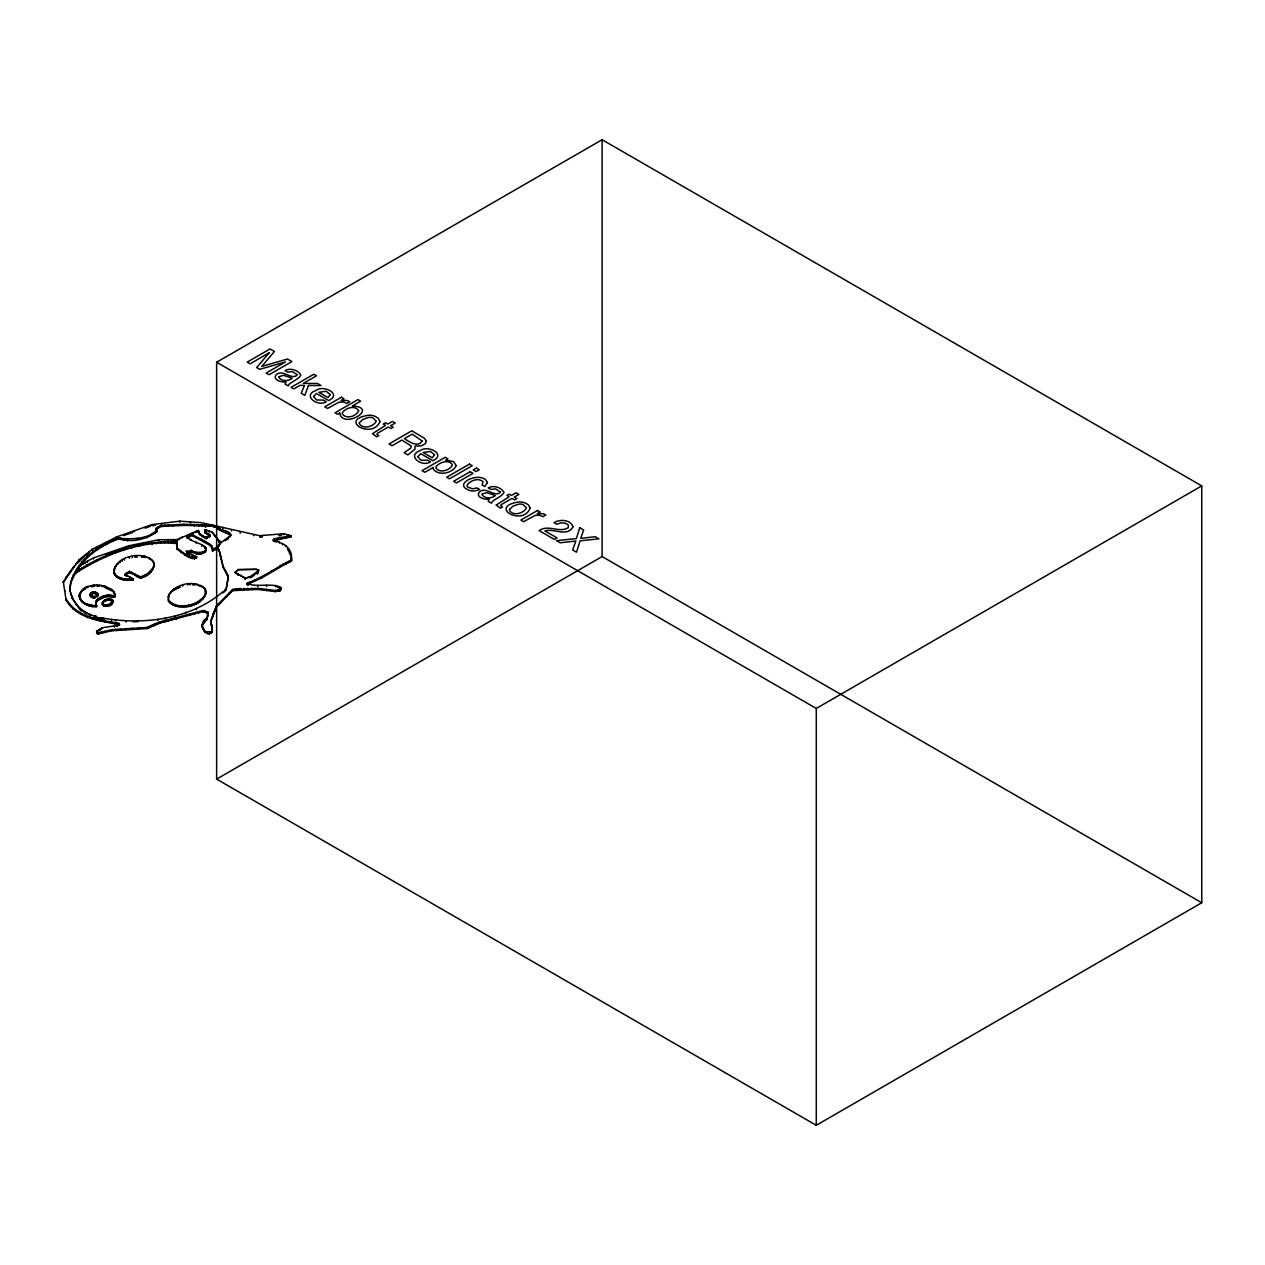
<?xml version="1.0" encoding="UTF-8"?>
<svg xmlns="http://www.w3.org/2000/svg" width="1265" height="1265" viewBox="0 0 1265 1265"><rect width="100%" height="100%" fill="white"/><g stroke="black" fill="none" stroke-linecap="round" stroke-linejoin="round"><path stroke-width="1.5" d="M177.227 543.681C143.593 539.317 104.378 554.497 75.52 573.266L80.154 565.139L93.483 557.912L129.109 545.705L158.552 539.791L177.29 539.57L198.099 530.525L198.858 533.055L198.7 530.573L197.277 531.948L197.277 530.841M177.195 544.614L177.132 541.736L176.894 549.057C180.373 551.097 192.707 563.004 196.676 556.774C166.49 542.954 210.97 559.889 205.42 547.381C203.254 543.112 178.033 538.558 191.395 534.336C198.146 538.036 206.828 540.756 212.125 546.606C211.666 554.117 216.125 549.279 219.731 544.63M176.894 549.057L177.195 543.507M217.248 547.35L219.335 550.386L223.146 566.325L228.333 576.318L226.198 588.62L222.94 592.874L226.135 589.822L228.333 577.362L223.146 567.432L219.335 551.493L217.248 547.35C224 536.455 241.773 534.763 219.904 529.244L219.904 530.367L230.91 535.253M70.808 581.157L69.812 591.087C70.729 564.933 94.78 547.192 117.36 538.194C130.422 539.143 145.443 539.87 156.734 530.889L156.117 528.264L160.829 525.386L183.836 524.279L211.635 525.022L215.683 526.098L219.904 529.244M102.639 602.393C104.552 611.501 121.329 596.337 106.307 599.499C92.44 606.568 116.001 609.414 112.142 600.97L112.142 599.863M186.983 554.007L186.983 552.837L188.169 554.766L188.169 553.643M207.128 619.439L207.982 612.149L202.874 610.521L160.149 621.921L146.993 627.456L111.842 629.67L97.895 632.959L96.63 631.267L102.449 627.725L119.558 625.147L118.989 623.424L119.416 625.369L119.416 624.246M207.191 619.265L207.903 612.039M114.941 596.068C108.426 593.981 97.832 595.657 95.65 602.994C98.844 608.006 91.333 604.607 88.613 604.464C75.283 602.551 79.094 586.754 90.021 586.059C97.721 583.639 105.469 585.806 112.079 589.79C115.985 592.036 115.131 601.998 114.403 592.542M280.64 588.415L280.356 589.522L275.406 590.47L257.886 588.336L232.586 589.522L216.457 605.888L210.844 620.609L211.761 626.475L210.844 621.716L216.457 607.01L232.586 590.644L257.886 589.458L275.406 591.593L280.419 590.597L280.814 587.466C270.283 582.264 257.459 588.099 246.833 583.323C262.456 577.631 276.719 567.463 291.567 559.763M96.646 605.476C93.088 609.841 75.473 601.982 79.853 592.921M207.191 618.158C194.684 623.186 210.543 643.743 212.235 628.42L212.235 629.527L211.761 625.353M90.242 593.997C90.289 597.428 97.057 597.539 97.832 594.392C97.547 592.494 95.128 592.115 93.547 592.21C89.293 590.755 90.242 600.464 90.495 593.506M212.33 551.113L212.536 548.536L209.864 545.326L191.853 535.443L187.252 538.242L187.236 536.866M154.045 565.866L154.045 564.743L153.176 567.827L147.641 573.63L140.684 576.982L129.615 571.401L125.346 573.82L125.346 574.927C129.599 569.74 134.28 575.401 138.612 577.425C145.886 579.417 156.196 569.709 153.539 561.881C143.467 549.026 111.636 556.758 114.372 574.199C118.246 580.509 126.563 580.619 133.189 579.987L133.189 578.88L124.903 574.215L124.95 575.369M103.177 602.377L102.655 604.306M291.551 560.948L291.393 557.486L291.551 560.948C276.497 568.365 263.088 578.832 246.96 584.24M114.293 568.633L114.372 574.199M168.024 597.333C172.831 583.513 195.869 578.643 205.436 589.474C207.365 606.172 177.827 612.924 168.514 601.16L168.83 594.455M205.104 596.179L205.91 592.226M114.925 594.55L114.941 597.191L105.659 596.637L97.911 600.306L95.745 603.263L96.757 606.741M187.03 553.912C191.474 549.026 207.112 559.272 205.61 547.539M70.808 582.264L76.675 570.863M212.567 549.405L216.9 547.302L220.995 541.784L219.066 540.898L212.093 532.138L205.072 529.909L205.389 532.106L210.338 534.984L209.452 536.819L210.338 534.984M97.611 595.135L97.5 596.384L96.931 594.076L93.278 593.348L90.827 594.265L90.274 596.005M201.831 626.444L202.843 623.503M205.531 529.735L205.389 533.213L210.354 536.234M258.455 570.926L258.882 570.025L256.194 569.234L238.405 569.503L234.721 572.413L245.141 578.263L250.312 576.966L257.38 572.713L258.455 570.926L257.38 573.836L257.38 572.713M258.107 570.91L258.519 570.104L256.194 569.44L238.5 569.74L235.132 572.365L245.268 578.105L250.09 576.793L258.107 570.91L258.155 572.539M257.08 572.602L257.08 573.709L258.107 572.017M212.362 630.903L212.378 629.828L212.362 632.01C212.662 631.599 204.724 631.425 205.246 632.453M75.52 573.266L76.896 571.1M67.598 574.911L63.25 582.485L79.221 559.668L92.25 549.295L116.554 536.929L152.211 524.548L179.82 521.164L201.088 522.603L259.641 535.696L283.929 533.703L291.013 535.743L291.013 536.85L273.351 540.756M77.75 569.266C87.016 554.529 102.781 544.978 118.72 538.764C131.576 542.796 145.807 539.665 156.734 531.996L156.734 530.889M79.363 567.416L77.798 569.756L77.75 568.159M79.853 594.044L82.858 589.395M71.852 568.95L68.958 574.073L68.958 572.966M168.83 595.578L169.858 593.032M168.514 601.16L168.514 600.053C177.701 610.726 197.64 605.698 205.104 595.056M229.629 535.949L229.629 537.056L230.91 535.364M217.248 548.472L219.351 544.551M203.333 622.933L203.333 624.04L204.155 621.921M90.495 594.613L90.701 593.253M77.149 563.336L84.312 556.695M291.013 535.743C250.486 542.59 293.48 536.012 291.393 558.592M206.321 619.17L206.321 620.277L206.891 618.601M222.94 591.751C190.098 619.66 142.803 625.495 101.485 617.842C97.674 619.992 94.053 614.616 96.773 616.893M87.807 553.896L85.593 555.667L85.593 554.56M84.186 589.458L83.364 590.107L83.364 588.984M207.998 613.335L202.78 611.643L160.149 623.044L146.993 628.563L111.842 630.776L97.895 634.065L96.63 632.389L97.99 630.397M175.202 589.443L173.89 590.233L173.89 589.126M75.52 572.144C105.137 552.473 141.206 540.266 177.053 541.72M105.596 599.721L104.03 601.587L104.03 600.48M92.725 549.057L91.997 550.575L92.124 549.389M156.227 529.292L160.829 526.493L183.836 525.386L211.635 526.145L215.683 527.205L219.904 530.367M198.431 531.585C200.487 534.763 205.752 539.934 209.452 535.696M251.261 577.204L253.585 574.69M216.631 362.249L602.108 139.703L1201.75 485.886L1201.75 902.751L816.273 1125.297L216.631 779.114L216.631 362.249L816.273 708.447L1201.75 485.886M216.631 779.114L602.108 556.553L1201.75 902.751M176.341 587.687L176.341 588.81L180.452 586.976M103.05 618.316L103.05 619.439L100.805 619.328L100.805 618.221M226.135 589.775L226.135 588.715M80.154 565.139L80.154 566.246L81.292 564.522M109.77 541.499L106.386 543.223L106.26 544.345M100.109 546.417L104.679 544.077M176.894 547.951C182.081 551.477 189.56 559.193 196.676 556.774M177.4 540.661L171.439 540.772L171.439 539.665M187.758 534.921L187.758 536.028L189.181 535.554M232.586 590.644L232.649 589.49M123.685 535.569L132.604 532.47M145.08 528.138L150.424 526.287M105.944 554.75L111.288 552.932M113.075 552.315L125.535 548.045M191.11 551.461L191.189 550.338M91.744 597.286L95.508 597.523M191.474 535.427L191.695 534.289M194.462 557.565L194.462 558.687M155.658 525.244L152.211 525.671L152.211 524.548M114.372 573.077C118.246 579.402 126.563 579.497 133.189 578.88M137.316 557.011L134.786 557.169L134.786 556.047M133.046 621.763L138.201 621.574L138.201 620.467M259.973 536.85L259.815 535.728L259.973 536.85L262.235 536.834L262.235 535.728M143.641 556.126L143.641 557.248L141.585 557.027L141.585 555.92M192.565 584.809L194.826 585.047L194.826 583.94M209.421 632.721L209.5 633.844M110.419 599.31L110.577 600.448M119.1 624.673C100.046 620.704 77.038 618.901 66.08 600.069L66.08 598.962C77.07 617.541 99.745 619.803 118.926 623.392M196.676 557.881L191.885 556.916L191.885 555.809M208.33 525.291L217.39 527.252M129.615 572.523L129.615 571.401M104.868 586.169L105.027 587.593L104.457 586.043M95.824 616.261C82.794 613.731 72.548 602.915 69.812 589.98M289.985 536.534L291.013 536.85M198.969 585.853L200.835 586.438L200.835 585.331M274.647 541.467L276.355 542.037L276.355 540.914M279.976 588.257L280.814 588.573M277.32 587.26L278.079 586.438M91.871 597.333L91.744 596.163M247.276 584.699L247.687 583.798M97.864 618.601L99.413 619.455M201.467 535.063L202.859 536.961L202.859 535.838M125.646 575.781L126.753 576.413L126.753 575.29M131.971 579.307L133.189 579.987M97.832 632.927L97.895 634.065M83.933 612.244L85.482 613.24L85.482 612.134M82.605 611.375L79.932 609.651L73.085 599.626M112.68 590.296L112.68 591.403L112.079 589.79M219.114 542.068L217.912 538.953M216.805 538.036L212.093 532.138M113.265 600.48L113.233 601.776M97.389 594.455L97.247 593.206M114.403 593.649L113.012 590.708M287.519 548.963L291.235 556.331L291.235 555.209M205.91 593.332L204.582 588.32M201.831 625.321L205.151 632.389M199.222 532.865L199.585 534.494L199.585 533.387M228.301 576.16L228.253 578.089M71.631 595.388L72.405 598.74L72.405 597.633M219.304 551.414L219.193 550.101M156.243 530.177L156.734 531.996M63.25 581.378L66.08 600.069M816.273 708.447L816.273 1125.297M602.108 139.703L602.108 556.553M290.729 560.348L290.729 561.454M290.27 552.726L290.27 553.833M289.812 560.917L289.812 562.024M289.511 536.06L289.511 537.182M289.305 550.243L289.305 551.35M288.831 535.095L288.831 536.202M288.705 561.581L288.705 562.688M287.835 536.423L287.835 537.546M287.471 534.716L287.471 535.822M285.858 536.85L285.858 537.957M285.732 545.452L285.732 546.559M285.843 563.305L285.843 564.427M283.929 533.703L283.929 534.81M283.075 564.222L283.075 565.328M282.554 543.681L282.554 544.804M281.463 534.209L281.463 535.316L278.98 535.822L278.98 534.716M280.704 537.957L280.704 539.064M280.814 587.466L280.64 589.537M280.577 588.794L280.356 590.629M280.308 565.139L280.308 566.246M279.786 589.632L279.786 590.755M279.533 586.976L279.533 588.099M279.375 541.926L279.375 543.033M279.027 589.79L279.027 590.913M278.853 586.723L278.853 587.83M277.81 538.352L277.81 539.459M277.905 590.012L277.905 591.119M275.501 585.458L275.501 586.581M275.406 590.47L275.406 591.593M274.9 538.748L274.9 539.855M274.062 539.222L274.062 540.329M273.857 540.076L273.857 541.183M273.556 539.507L273.556 540.614M273.351 539.649L273.398 541.009M271.042 571.163L271.042 572.286M266.662 585.395L266.662 586.501M266.646 589.411L266.646 590.518M261.76 577.204L261.76 578.311M261.017 535.728L261.017 536.85M257.823 571.385L257.823 572.492M257.823 585.316L257.823 586.422M257.886 588.336L257.886 589.458M254.328 580.161L254.328 581.268M253.87 574.832L253.87 575.939M253.633 534.605L253.633 535.728M252.526 575.638L251.387 577.441L251.387 576.318M251.735 588.336L251.735 589.443M250.09 576.793L250.09 577.899M250.217 581.789L250.217 582.912M248.225 582.596L248.225 583.718M248.272 584.114L248.272 585.221M247.687 588.336L247.687 589.443M247.481 583.687L247.481 584.794M245.268 578.105L245.268 579.228M244.936 577.915L244.936 579.022M243.845 588.367L243.845 589.49M240.524 588.431L240.524 589.537M240.16 532.154L240.16 533.261M239.986 588.446L239.986 589.553M239.449 588.494L239.227 589.632M238.279 588.652L238.279 589.775M238.026 574.073L238.026 575.196L236.492 573.219M237.172 588.81L237.172 589.933M235.907 588.984L235.907 590.107M234.452 589.205L234.452 590.312M233.44 589.364L233.44 590.47M232.586 589.522L232.444 590.739M231.495 529.735L231.495 530.841M230.799 591.372L230.799 592.479M230.546 534.747L230.546 535.854M230.404 533.846L230.404 534.953M230.119 535.301L230.119 536.407M229.692 533.435L229.692 534.542M228.981 593.317L228.981 594.423M228.412 532.723L228.412 533.83M228.333 537.609L228.333 538.732L224.885 540.788L224.885 539.681M227.605 574.8L227.605 575.923M227.273 582.643L227.273 583.766M226.83 595.609L226.83 596.716M226.783 573.203L226.783 574.31M225.897 531.332L225.897 532.439M225.739 571.227L225.739 572.333M224.632 590.154L224.632 591.261M223.146 566.325L223.146 567.432M222.909 530.288L222.909 531.395M222.83 527.315L222.83 528.422M221.248 558.371L221.248 559.478M221.248 601.571L221.248 602.678M220.521 555.303L220.521 556.426M220.237 541.483L220.237 542.606M219.889 552.694L219.889 553.817M219.446 541.167L219.446 542.29M219.351 528.106L219.351 529.229M219.224 541.056L219.367 542.242M219.066 540.898L219.177 542.116M218.956 544.567L218.956 545.674M218.924 549.706L218.924 550.813M218.845 527.821L218.845 528.928M218.75 540.471L218.892 541.799M218.845 603.721L218.845 604.844M218.576 549.231L218.576 550.338M218.213 527.473L218.213 528.58M218.213 548.694L218.213 549.816M217.548 527.11L217.548 528.217M216.979 526.793L216.979 527.9M216.9 547.302L216.9 548.409M216.457 605.888L216.457 607.01M215.936 607.327L215.936 608.433M215.683 526.098L215.683 527.205M215.667 608.054L215.667 609.161M215.24 609.082L215.24 610.189M215.097 548.393L215.097 549.5M214.734 610.204L214.734 611.327M214.449 534.526L214.449 535.633M214.37 548.82L214.37 549.943M214.244 611.28L214.244 612.386M213.801 525.56L213.801 526.683M213.674 549.247L213.674 550.354M213.532 612.845L213.532 613.952M213.089 549.595L213.089 550.718M213.089 613.936L213.089 615.043M212.678 525.26L212.678 526.366M212.615 547.951L212.789 550.892M212.647 615.138L212.647 616.245M212.409 547.144L212.567 548.804M212.093 525.117L212.093 526.224M212.125 546.606L212.283 547.998M212.061 626.934L212.061 628.041L211.935 626.096M211.967 524.959L211.872 526.177M211.872 546.132L211.872 547.255M211.967 617.209L211.967 618.316M211.808 631.267L211.808 632.389M211.635 525.022L211.635 526.145M211.666 545.863L211.666 546.97M211.397 545.579L211.397 546.701M211.445 624.309L211.445 625.416M211.35 631.567L211.35 632.674M211.113 524.975L211.113 526.082M211.002 622.744L211.16 624.451M210.796 545.041L210.796 546.164M210.844 620.609L210.923 623.345M210.828 631.899L210.828 633.006M210.259 524.912L210.259 526.034M210.338 632.215L210.338 633.322M210.006 535.348L210.006 536.471M209.705 534.589L209.705 535.712M209.864 544.219L209.864 545.326M209.911 632.484L209.911 633.591M209.516 524.896L209.516 526.019M209.184 530.92L209.184 532.027M208.931 534.146L208.931 535.253M208.899 524.928L208.899 526.034M208.614 524.959L208.614 526.066M208.377 536.344L207.239 538.131L207.239 537.024M208.33 524.991L208.33 526.114M208.093 525.038L207.871 526.193M207.887 533.53L207.887 534.652M207.697 525.117L207.634 526.256M207.602 615.154L207.602 616.276M207.523 525.149L207.428 526.256M207.507 611.865L207.507 612.972M207.334 632.026L207.334 633.148M206.78 525.291L206.78 526.398M206.891 611.675L206.891 612.782M206.59 529.861L206.59 530.968M206.669 537.356L206.669 538.463M206.622 618.854L206.622 619.976M206.401 529.798L206.401 530.905M206.29 537.546L206.29 538.653M206.242 525.434L206.084 526.588M206.179 530.841L206.053 529.719L205.926 530.826M206.005 537.53L206.195 538.684M206.005 548.077L206.053 550.496M205.926 525.528L205.752 526.714M205.752 547.713L205.895 549.01M205.958 549.579L205.958 550.686M205.895 619.597L205.895 620.704M205.483 525.623L205.578 526.746M205.578 537.325L205.578 538.447M205.689 550.006L205.689 551.129M205.673 590.85L205.673 591.957M205.515 593.633L205.515 594.756M205.468 611.248L205.468 612.355M205.562 619.976L205.246 621.51L205.246 620.388M205.294 525.576L205.294 526.683M205.42 529.75L205.215 530.92M205.389 532.106L205.389 533.213M205.42 547.381L205.42 548.488M205.325 550.433L205.325 551.54M205.436 589.474L205.436 590.581M204.993 525.528L205.151 526.667M205.136 529.845L204.962 531.158M205.009 531.553L205.151 532.881M204.946 547.033L205.199 548.314L203.855 546.385M205.104 550.654L205.104 551.761M204.914 530.146L204.914 532.423M204.946 536.993L204.946 538.099L203.728 536.328M204.851 550.844L204.851 551.967M204.883 620.925L204.883 622.032M204.74 630.697L204.74 631.804M204.519 551.081L204.519 552.188M204.535 610.963L204.535 612.07M204.329 630.081L204.329 631.188M203.95 551.429L203.95 552.536M204.06 596.495L204.06 597.618M203.728 587.166L203.728 588.288M203.712 610.726L203.712 611.849M203.712 622.475L203.712 623.582M203.871 629.353L203.871 630.46M203.475 551.714L203.475 552.821M203.238 628.326L203.238 629.432M203.017 551.967L203.017 553.09M203.033 597.934L203.033 599.057M202.969 611.643L202.874 610.521L202.78 611.643M202.843 627.614L202.843 628.737M202.59 552.204L202.59 553.311M202.558 623.882L202.353 625.337M202.527 627.029L202.527 628.136M202.084 525.339L202.084 526.461M202.115 535.427L202.115 536.534M202.226 552.362L202.226 553.485M202.289 586.248L202.289 587.355M202.147 624.641L202.147 625.748M202.258 626.396L202.258 627.503M201.799 545.231L201.799 546.353M201.799 552.552L201.799 553.659M201.625 552.615L201.625 553.722M201.451 552.663L201.451 553.785M201.483 599.231L201.483 600.353M201.056 552.773L201.056 553.88M200.85 539.254L200.85 540.361M200.613 534.368L200.613 535.49M200.344 552.916L200.344 554.023M200.028 533.846L200.028 534.968M199.949 600.527L199.949 601.634M199.158 553.137L199.158 554.244M198.984 532.296L199.111 533.719M198.921 611.675L198.921 612.782M198.637 525.133L198.637 526.24M198.226 530.494L198.099 531.632L197.972 530.557M198.099 553.026L198.099 554.133M197.893 601.666L197.893 602.773M197.546 552.947L197.546 554.07M197.071 552.884L197.071 553.991M197.103 584.177L197.103 585.284M196.613 552.789L196.613 553.896M196.375 556.916L196.375 558.023M196.407 608.481L196.407 609.588M196.138 531.347L196.138 532.454M196.091 542.068L196.091 543.175M196.154 552.678L196.154 553.785M195.98 556.632L196.012 558.165M195.822 536.486L195.822 537.593M195.838 602.804L195.838 603.911M195.601 557.201L195.601 558.324M195.284 552.441L195.284 553.548M195.205 556.474L195.205 557.58M195.016 557.406L195.016 558.529M194.684 557.517L194.684 558.624M194.62 612.94L194.62 614.047M194.399 524.88L194.399 526.003M194.288 556.284L194.367 558.687M193.608 532.47L193.608 533.577L190.446 534.984L190.446 533.877M193.434 535.174L193.434 536.281M193.371 551.382L193.371 552.489M193.545 603.642L193.545 604.749M192.833 557.059L192.833 558.165M192.264 550.765L192.264 551.888M191.916 533.229L191.853 535.443M191.758 550.496L191.758 551.619M191.474 534.32L191.395 535.459M191.284 550.322L191.442 551.477M191.3 556.521L191.3 557.644M191.236 604.48L191.236 605.587M190.794 539.127L190.794 540.234M190.778 550.512L190.778 551.619M190.462 521.892L190.462 522.998M190.256 550.797L190.256 551.92M190.114 583.845L190.114 584.968M189.434 554.386L189.434 555.493M189.513 555.904L189.513 557.011M189.56 614.442L189.56 615.549M189.307 535.585L189.307 536.708M188.928 534.526L188.928 535.648M189.007 551.556L189.007 552.663M188.691 534.621L188.691 535.728M188.785 605.002L188.785 606.109M187.995 552.173L187.995 553.279M187.679 584.003L187.679 585.11M187.299 536.819L187.299 537.925M187.41 552.536L187.473 554.355M186.335 605.508L186.335 606.631M185.734 612.197L185.734 613.304M184.864 554.276L184.864 555.382M183.836 524.279L183.836 525.386M183.852 605.666L183.852 606.773M182.729 585.031L182.729 586.138M182.223 536.676L182.223 537.783M181.369 605.824L181.369 606.931M180.879 551.113L180.879 552.22M179.82 521.164L179.82 522.271M179.867 538.084L178.966 539.744L178.966 538.637M179.108 605.587L179.108 606.71M178.175 586.691L178.175 587.798M177.464 539.507L177.29 540.677M177.195 539.586L177.195 540.693M177.1 544.899L177.1 546.021M176.894 587.387L176.894 588.51M176.863 605.366L176.863 606.473M176.373 618.364L176.373 619.471M175.882 541.673L175.882 542.78M175.756 588.019L175.756 589.126M174.981 604.781L174.981 605.888M175.06 615.913L175.06 617.035M174.807 588.541L174.807 589.664M174.475 539.617L174.475 540.74M174.175 541.61L174.175 542.732M174.285 588.842L174.285 589.964M173.4 589.506L173.4 590.613M173.099 604.196L173.099 605.318M172.72 524.785L172.72 525.908M172.435 590.312L172.435 591.419M171.692 603.31L171.692 604.417M171.249 619.376L171.249 620.498M170.981 541.531L170.981 542.653M170.87 591.625L170.87 592.732M170.269 602.409L170.269 603.516M169.399 601.223L169.399 602.346M168.609 541.483L168.609 542.606M168.419 524.991L168.419 526.098M168.435 595.894L168.435 597.001M168.261 598.693L168.261 599.8M168.277 619.976L168.277 621.099M167.85 539.696L167.85 540.819M166.569 541.452L166.569 542.558M166.49 620.356L166.49 621.479M165.035 618.016L165.035 619.123M164.972 620.704L164.972 621.827M164.75 525.165L164.75 526.272M164.798 541.42L164.671 542.527M164.529 541.436L164.529 542.543M164.26 541.467L164.26 542.574M163.138 621.162L163.138 622.269M161.509 525.323L161.509 526.43M161.208 525.339L161.208 526.461M160.829 525.386L160.829 526.493M160.687 542.005L160.687 543.112M160.149 621.921L160.149 623.044M158.536 526.762L158.536 527.885M158.552 539.791L158.552 540.914M157.919 619.486L157.919 620.593M157.651 527.299L157.651 528.422M157.619 622.839L157.619 623.945M156.892 527.774L156.892 528.881M156.654 542.622L156.654 543.729M156.623 623.202L156.623 624.309M156.227 528.169L156.386 530.731M156.069 531.284L156.069 532.391M155.706 623.519L155.706 624.641M155.627 531.537L155.627 532.66M154.947 623.803L154.947 624.926M154.662 623.914L154.662 625.021M154.346 532.296L154.346 533.419M154.377 624.04L154.377 625.147M153.792 563.32L153.792 564.427M153.603 566.277L153.603 567.4M153.571 624.42L153.571 625.543M153.539 561.881L153.539 562.988L152.622 560.632M153.176 567.827L153.176 568.934M152.844 533.213L152.844 534.32M152.622 624.894L152.622 626.001M152.085 569.329L152.085 570.452M151.927 543.349L151.927 544.456M151.689 559.399L151.689 560.506M151.579 625.4L151.579 626.523M151.183 534.209L151.183 535.316M150.994 570.847L150.994 571.97M150.155 558.418L150.155 559.541M150.25 626.048L150.25 627.171M149.317 572.239L149.317 573.361M149.302 626.507L149.302 627.614M148.622 557.454L148.622 558.577M148.558 626.839L148.558 627.962M147.958 627.092L147.958 628.199M147.641 573.63L147.641 574.753M146.961 536.74L146.961 537.862M146.993 627.456L146.993 628.563M145.522 556.505L145.522 557.612M145.57 574.8L145.57 575.907M144.89 556.331L144.89 557.438M144.447 556.236L144.447 557.343M144.226 556.189L144.226 557.312M143.831 542.748L143.831 543.871M144.004 556.173L144.004 557.28M143.498 575.955L143.498 577.061M143.024 556.062L143.024 557.185M142.312 555.999L142.312 557.106M141.854 576.555L141.854 577.662M141.237 576.777L141.237 577.899M140.684 576.982L140.684 578.089M140.13 577.14L140.13 578.247M139.688 545.231L139.688 546.353M138.612 576.302L138.612 577.425M138.533 627.835L138.533 628.958M137.3 538.273L137.3 539.38M136.92 575.385L136.92 576.492M134.928 574.278L134.928 575.385M134.375 530.747L134.375 531.853M132.43 578.927L132.43 580.05M132.113 556.6L132.113 557.723M131.781 547.018L131.781 548.14M131.813 572.555L131.813 573.662M131.702 628.167L131.702 629.29M131.607 578.991L131.607 580.097M130.627 577.441L130.627 578.548L129.03 576.555M130.532 571.843L130.532 572.966M130.611 579.054L130.611 580.161M129.425 557.153L129.425 558.276M129.536 571.401L129.346 572.555M129.109 545.705L129.109 546.828M129.014 571.606L129.014 572.713M128.461 571.922L128.461 573.029M128.018 579.196L128.018 580.319M127.623 539.791L127.623 540.898M127.101 572.729L127.101 573.851M126.152 620.894L126.152 622.016M125.962 573.424L125.962 574.531M125.63 578.959L125.63 580.082M125.757 628.531L125.757 629.638M124.318 559.035L124.318 560.158M123.875 548.804L123.875 549.927M123.29 538.716L123.29 539.823M123.258 578.722L123.258 579.829M122.215 560.221L122.215 561.344M121.614 538.305L121.614 539.412M121.25 578.105L121.25 579.212M120.46 628.895L120.46 630.017M120.175 537.957L120.175 539.08M120.128 561.407L120.128 562.514M119.258 577.488L119.258 578.595M118.91 538.779L118.815 537.657L118.641 538.779M118.989 624.546L118.831 623.36L118.736 624.436M118.499 562.783L118.499 563.89M117.756 576.54L117.756 577.662M117.36 538.194L117.36 539.301M117.186 625.527L117.186 626.634M116.854 564.158L114.72 568.27L114.72 567.147M116.728 622.981L116.728 624.088M116.554 536.929L116.554 538.036M116.269 575.607L116.269 576.714M115.732 538.874L115.732 539.981M115.621 629.322L115.621 630.429M115.542 619.866L115.542 620.973M115.321 574.342L115.321 575.464M114.862 552.188L114.862 553.295M114.767 593.87L114.767 594.993M114.483 596.005L114.483 597.112M114.435 622.586L114.435 623.692M114.451 625.938L114.451 627.061M114.135 569.218L114.135 570.325M114.056 571.29L114.135 572.903M114.119 595.894L114.119 597.017M114.008 569.74L113.977 571.938M113.376 539.886L113.376 540.993M113.455 591.293L113.455 592.399M112.965 595.609L112.965 596.716M112.775 600.179L112.949 602.077M112.601 601.318L112.601 602.44M112.237 589.87L112.411 591.119M112.205 601.729L112.205 602.836M111.81 595.388L111.81 596.511M111.747 622.127L111.747 623.234M111.842 629.67L111.842 630.776M111.415 589.522L111.415 590.644M111.478 599.594L111.478 600.701M111.462 619.471L111.462 620.577M111.193 602.773L111.193 603.879M111.035 589.395L111.035 590.502M110.909 599.404L111.067 600.559M110.64 595.262L110.64 596.384M110.751 599.373L110.751 600.48M109.96 599.246L109.96 600.369M109.628 588.873L109.628 589.98M109.565 599.215L109.565 600.322M109.407 595.214L109.407 596.321M109.47 603.595L109.47 604.717M109.154 599.199L109.154 600.306M108.632 595.214L108.632 596.321M108.743 599.199L108.743 600.306M108.237 588.288L108.237 589.395M108.189 542.1L108.189 543.223M108.126 599.215L108.126 600.337M107.873 595.246L107.873 596.353M107.762 604.433L107.762 605.54M107.509 599.278L107.509 600.401M106.972 542.827L106.972 543.934M106.956 587.656L106.956 588.763L105.817 587.007M107.114 595.309L107.114 596.416M106.892 599.373L106.892 600.495M106.371 595.404L106.371 596.511M106.307 599.499L106.307 600.622M105.944 599.594L105.944 600.717M105.975 604.812L105.975 605.919M105.849 555.556L105.849 556.663M105.659 595.53L105.659 596.637M105.09 586.517L105.295 587.798M105.264 599.847L105.264 600.954M105.28 604.955L105.28 606.062M104.916 544.045L104.916 545.152M104.963 595.673L104.963 596.78M104.884 631.33L104.884 632.437M104.789 586.138L104.789 587.245M104.758 600.069L104.758 601.175M104.695 605.065L104.695 606.188M104.774 620.941L104.774 622.064M104.299 595.847L104.299 596.953M104.299 600.306L104.299 601.428M104.141 606.299L104.015 605.081L103.872 606.093M104.204 618.664L104.204 619.771M103.777 600.654L103.777 601.776M103.651 596.052L103.651 597.159M103.556 600.859L103.556 601.966M103.493 604.638L103.714 605.951M103.667 618.506L103.667 619.613M103.35 544.978L103.35 546.085M103.303 604.449L103.303 605.555M103.129 585.742L103.129 586.849M103.018 601.476L103.018 602.583M103.129 604.227L103.129 605.35M102.86 596.353L102.86 597.459M102.829 601.808L102.686 603.263M102.765 603.547L102.924 605.018M102.449 627.725L99.888 630.365L99.888 629.258M102.212 631.962L102.212 633.069M102.133 596.685L102.133 597.807M101.722 545.958L101.722 547.065M101.548 585.379L101.548 586.501M101.485 617.842L101.485 618.965M101.232 597.191L101.232 598.298M101.216 620.008L101.216 621.115M100.52 618.379L100.52 619.486M100.267 618.49L100.267 619.597M99.856 618.553L99.951 619.692M99.951 632.484L99.951 633.607M99.761 598.06L99.761 599.167M99.413 618.332L99.508 620.672M99.239 585.236L99.239 586.343L96.915 586.201L96.915 585.078M98.796 618.016L98.796 619.123M98.891 629.859L98.891 630.966M98.528 598.804L98.528 599.91M97.69 548.378L97.69 549.5M97.69 593.775L97.69 596.1M97.911 599.199L97.911 600.306M97.5 593.475L97.595 594.74M97.516 599.468L97.516 600.575M97.452 632.405L97.658 633.797M97.389 595.42L97.263 596.653M97.215 599.721L97.215 600.828M97.215 618.98L97.215 620.087M97.231 630.871L97.215 633.212M96.931 592.953L97.089 594.186M97.12 595.673L96.962 596.906M96.978 631.029L96.978 632.136M96.741 592.842L96.741 593.965M96.852 600.1L96.852 601.223M96.63 631.267L96.63 632.389M96.583 560.016L96.583 561.138M96.551 592.732L96.551 593.854M96.535 600.495L96.535 601.618M96.472 605.255L96.567 606.504M96.172 547.302L96.172 548.409M96.124 592.542L96.346 593.759M96.251 600.907L96.251 602.014M96.108 604.67L96.172 606.741M96.235 616.577L96.235 617.684M95.887 592.463L95.887 593.585M96.029 601.318L95.855 602.852M95.919 604.259L95.919 605.382M95.65 592.399L95.65 593.506M95.745 602.156L95.776 604.955M95.713 616.166L95.824 617.367M95.413 592.336L95.413 593.443M95.539 605.603L95.539 606.71M95.144 592.289L95.144 593.396M95.27 596.463L95.27 597.586M95.239 615.992L95.239 617.099M94.891 592.241L94.891 593.364M95.017 596.511L95.017 597.618M94.812 605.555L94.812 606.662M94.701 585.284L94.701 586.391M94.622 592.21L94.622 593.332M94.764 596.542L94.764 597.665M94.78 618.379L94.78 619.486M94.353 592.194L94.353 593.301M94.511 596.574L94.511 597.681M94.353 615.707L94.353 616.83M94.084 592.194L94.084 593.301M94.243 596.574L94.243 597.697M93.831 585.347L93.831 586.47M93.816 592.194L93.816 593.301M93.974 596.59L93.974 597.697M93.483 557.912L93.483 559.019M93.547 592.21L93.547 593.317M93.705 596.574L93.705 597.697M93.278 592.226L93.278 593.348M93.436 596.558L93.436 597.681M93.072 585.426L93.072 586.533M93.009 592.257L93.009 593.38M93.183 596.527L93.183 597.649M92.756 592.305L92.756 593.427M92.914 596.495L92.914 597.602M92.883 605.429L92.883 606.552M92.503 552.426L92.503 553.532M92.44 585.489L92.44 586.596M92.503 592.368L92.503 593.475M92.661 596.447L92.661 597.57M92.551 617.842L92.551 618.949M92.392 549.231L92.25 550.417M92.282 585.505L92.155 586.644M92.25 592.431L92.25 593.538M92.25 596.353L92.25 597.475M92.013 592.51L92.013 593.617M91.997 596.274L92.124 597.428M91.792 592.589L91.792 593.712M91.539 585.679L91.539 586.802M91.57 592.684L91.365 593.902M91.175 592.905L91.175 594.012M91.001 593.016L90.827 594.265M91.001 595.736L91.001 596.859M90.637 595.451L90.795 596.701M90.748 604.955L90.748 606.062M90.716 614.616L90.716 615.739M89.467 614.237L89.467 615.359M88.914 551.888L88.914 553.011M88.613 604.464L88.613 605.571M87.933 586.596L87.933 587.703M87.475 561.17L87.475 562.277M87.427 616.608L87.427 617.731M87.317 556.474L87.317 557.58M87.317 564.49L87.317 565.597M86.747 603.674L86.747 604.781M86.842 612.987L86.842 614.094M86.083 587.45L85.372 588.889L85.372 587.766M85.135 562.435L85.135 563.558M84.771 588.051L84.771 589.174M84.882 602.883L84.882 603.99M84.692 559.114L84.692 560.221M83.79 588.652L83.79 589.759M83.395 601.808L83.395 602.915M83.047 563.573L83.047 564.68M82.051 561.755L82.051 562.862M81.909 600.733L81.909 601.84M81.419 568.317L81.419 569.44M81.545 590.423L81.545 591.546M80.818 564.775L80.818 565.898M80.976 599.499L80.976 600.606M80.707 591.672L80.707 592.795M80.043 598.266L80.043 599.389M80.233 612.276L80.233 613.399M79.6 594.265L79.6 595.372M79.695 596.938L79.695 598.045M79.347 595.594L79.347 596.716M79.221 559.668L79.221 560.774M79.157 569.788L79.157 570.91M77.244 571.037L77.244 572.144M76.517 604.085L76.517 605.192M76.106 563.494L76.106 564.617M76.137 571.132L76.137 572.239M74.303 565.755L73.054 568.459L73.054 567.353M73.433 574.563L73.433 575.67M73.038 607.943L73.038 609.066M72.121 577.852L72.121 578.975M72.073 596.669L72.073 597.776M71.172 594.028L71.172 595.151L70.761 592.811M70.302 585.568L70.302 586.675M70.192 571.242L70.192 572.349M69.559 603.452L69.559 604.559M66.302 576.793L66.302 577.899M64.673 590.17L64.673 591.277M487.405 482.597L484.827 486.535L482.107 484.969L483.135 481.744C478.455 477.474 470.501 480.336 467.212 484.938A4.854 2.799 0 0 0 467.876 487.167L472.636 488.812L476.952 487.942L479.672 489.523L475.988 490.694A8.064 4.649 0 0 1 470.849 490.773C449.202 484.511 482.408 469.41 487.405 482.597M372.59 433.642L376.638 436.82L378.836 435.555L376.891 434.29L377.476 433.278L388.323 427.017L390.98 428.535L393.257 427.222L390.6 425.688L395.233 423.016L392.419 421.387L387.77 424.06L385.525 422.763L383.248 424.075L385.493 425.372L372.59 433.642M496.26 505.035L500.292 508.214L502.505 506.949L500.56 505.684L501.13 504.672L511.977 498.41L514.634 499.944L516.911 498.616L514.27 497.082L518.903 494.409L516.073 492.781L511.44 495.453L509.194 494.156L506.901 495.469L509.163 496.781L496.26 505.035M313.594 396.546L316.661 399.977L323.461 400.104L326.212 401.685C317.721 407.409 301.718 395.265 316.092 390.426C323.318 384.497 342.594 394.142 328.647 400.546L316.456 393.51L313.594 396.546M417.83 456.728L420.897 460.16L427.697 460.286L430.448 461.867C421.957 467.591 405.939 455.447 420.312 450.609C427.538 444.663 446.83 454.309 432.883 460.729L420.692 453.692L417.83 456.728M296.801 374.535L296.722 375.468C290.586 379.911 282.617 368.574 276.07 374.899C272.117 380.132 282.316 382.568 286.064 381.983L285.084 384.086L288.278 385.904C288.815 382.378 297.481 380.607 300.754 375.389L300.596 374.551C297.322 369.87 290.175 367.641 285.036 370.598L287.645 372.116L292.373 371.578L296.801 374.535M499.975 491.832L499.896 492.765C493.761 497.224 485.776 485.871 479.245 492.196C475.276 497.43 485.491 499.865 489.223 499.28L488.258 501.383L491.453 503.201C491.99 499.675 500.655 497.904 503.929 492.686L503.77 491.864C500.497 487.167 493.35 484.938 488.211 487.911L490.82 489.413L495.532 488.875L499.975 491.832M359.387 422.747L359.276 423.569C362.802 429.847 373.618 426.7 376.29 421.182L372.89 417.877A5.376 3.099 0 0 0 368.526 417.466L362.644 419.521L359.387 422.747M509.558 509.447L509.447 510.285C512.973 516.547 523.789 513.4 526.461 507.882L523.062 504.577A5.376 3.099 0 0 0 518.697 504.166L512.815 506.221L509.558 509.447M426.416 441.137L425.325 443.62L421.64 445.739L415.062 446.071L415.015 449.028L407.931 454.894L404.152 452.712L410.809 448.016L411.251 446.007L401.875 440.094L392.087 445.739L389.003 443.968L411.805 430.796L424.55 438.37L426.416 441.137M358.643 410.745C356.493 416.296 346.357 419.537 342.372 414.019L342.325 412.991C345.108 407.804 355.291 404.832 358.643 410.745M339.732 413.054C342.768 429.942 379.8 407.646 352.35 405.939L360.62 401.163L357.9 399.598L335.019 412.801L337.597 414.288L339.732 413.054M380.022 421.498C372.337 440.141 337.66 419.996 368.526 415.268A9.693 5.598 0 0 1 374.867 416.232L378.14 418.098L380.022 421.498M530.193 508.198C522.508 526.841 487.831 506.696 518.697 501.968A9.693 5.598 0 0 1 525.038 502.932L528.311 504.798L530.193 508.198M279.106 376.67L278.948 377.523C281.795 381.619 288.515 381.318 292.168 378.298L283.597 375.31L279.106 376.67M482.281 493.967L482.123 494.821C484.969 498.932 491.69 498.616 495.342 495.595L486.756 492.607L482.281 493.967M330.323 394.585L327.999 397.605L318.764 392.277L326.164 391.28L330.323 394.585M434.543 454.768L432.219 457.788L422.984 452.459L430.4 451.463L434.543 454.768M422.083 440.963C418.32 448 408.706 441.627 404.436 438.607L412.232 434.116L422.083 440.963M572.966 526.809C567.685 537.419 553.564 528.043 544.883 530.92L557.027 537.925L554.386 539.443L539.127 530.636C548.156 524.01 559.683 533.482 568.365 527.584L568.333 525.038L565.408 523.172L560.727 522.824L556.853 524.311L554.007 522.666C559.699 518.966 570.721 519.536 572.966 526.809M456.191 465.599C452.633 473.236 439.05 476.32 433.389 469.283L433.326 467.402L424.834 472.304L422.051 470.691L445.217 457.313L447.936 458.879L445.723 460.16L453.566 461.583L456.191 465.599M579.765 527.774L576.318 538.605L556.458 540.645L560.189 542.796L575.875 541.025L572.65 549.99L576.476 552.204L580.145 540.819L598.914 538.827L595.23 536.708L580.73 538.4L583.639 530.003L579.765 527.774M308.486 385.477L304.802 395.36L301.244 393.288L304.438 385.461L299.947 385.351L293.717 388.94L291.029 387.39L313.831 374.234L316.503 375.784L303.268 383.421L317.499 383.485L321.073 385.556L308.486 385.477M436.378 466.168L435.982 468.176C440.078 473.442 449.265 470.438 452.253 465.441L452.222 464.429C448.363 459.163 440.125 462.215 436.378 466.168M269.334 352.666L256.653 367.546L259.704 369.317L285.431 361.964L266.14 373.033L269.081 374.725L291.883 361.569L287.503 359.039L261.728 366.407L274.442 351.496L270.03 348.95L247.228 362.106L250.17 363.814L269.334 352.666M220.237 530.161L220.173 528.58L220.237 530.161M341.36 397.257L324.741 406.856L327.524 408.469L339.036 402.159L343.748 402.001L346.784 403.456L349.741 401.764L347.053 400.467L341.139 400.452L344.017 398.791L341.36 397.257M469.442 464.081L446.64 477.237L449.439 478.85L472.24 465.694L469.442 464.081M470.169 471.719L453.629 481.269L456.459 482.914L473.015 473.363L470.169 471.719M476.431 468.113L473.252 469.932L476.099 471.576L479.261 469.758L476.431 468.113M537.467 510.491L520.848 520.089L523.631 521.702L535.142 515.377L539.855 515.235L542.891 516.689L545.847 514.981L543.159 513.685L537.245 513.669L540.123 512.025L537.467 510.491"/></g></svg>
